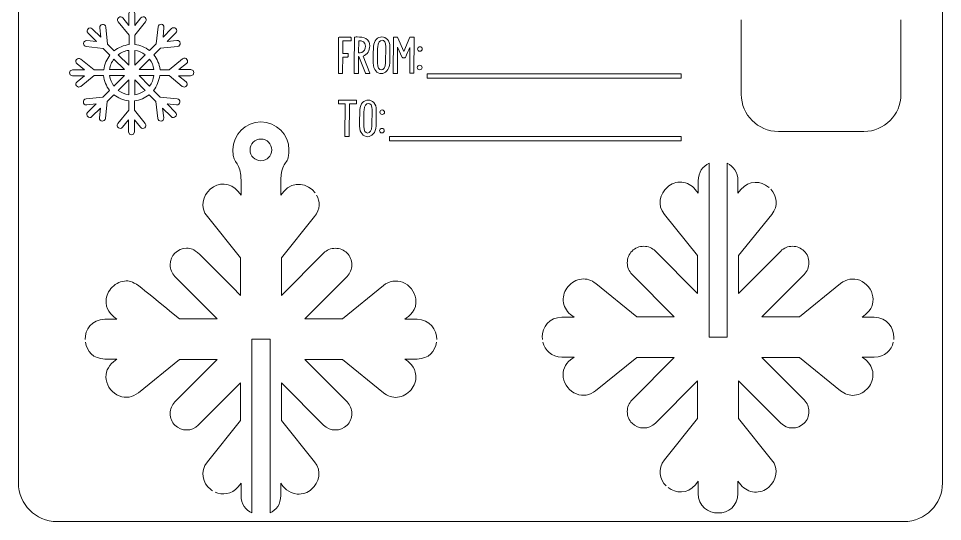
# Model space of a CAD drawing. Header units: inches. Extents: x -1113 to -961, y -121 to 82.
# Drawn here: x -1113.4 to -961, y -121.4 to -38.4 of the extents above; entities that cross this region are included whole.
import ezdxf

# ---------------------------------------------------------------- set-up
doc = ezdxf.new("R2010")
doc.units = ezdxf.units.IN
doc.header["$MEASUREMENT"] = 0
doc.layers.add('_U+0421_U+043B_U+043E_U+0439 1', color=7, linetype='Continuous')

# ---------------------------------------------------------------- blocks, each defined once
blk = doc.blocks.new('block 6')
at = {"layer": '_U+0421_U+043B_U+043E_U+0439 1', "color": 7, "lineweight": 5, "true_color": 0xffffff}
for points, knots in [([(-1056.04, -47.5), (-1056.04, -47.5), (-1055.48, -47.5), (-1055.48, -47.5), (-1055.41, -47.5), (-1055.38, -47.47), (-1055.4, -47.44), (-1055.4, -47.44), (-1056.53, -44.64), (-1056.53, -44.64), (-1055.82, -44.43), (-1055.43, -43.69), (-1055.43, -42.98), (-1055.43, -41.71), (-1056.42, -41.49), (-1057.52, -41.49), (-1057.61, -41.49), (-1057.74, -41.49), (-1057.86, -41.5), (-1057.91, -41.5), (-1057.94, -41.52), (-1057.94, -41.55), (-1057.97, -42.73), (-1057.98, -43.59), (-1057.98, -47.46), (-1057.98, -47.48), (-1057.95, -47.5), (-1057.9, -47.5), (-1057.9, -47.5), (-1057.38, -47.5), (-1057.38, -47.5), (-1057.32, -47.5), (-1057.29, -47.48), (-1057.29, -47.46), (-1057.29, -46.56), (-1057.28, -45.63), (-1057.28, -44.72), (-1057.28, -44.72), (-1057.24, -44.72), (-1057.24, -44.72), (-1057.24, -44.72), (-1056.12, -47.47), (-1056.12, -47.47), (-1056.11, -47.49), (-1056.06, -47.5), (-1056.04, -47.5)], [0, 0, 0, 0, 1, 1, 1, 2, 2, 2, 3, 3, 3, 4, 4, 4, 5, 5, 5, 6, 6, 6, 7, 7, 7, 8, 8, 8, 9, 9, 9, 10, 10, 10, 11, 11, 11, 12, 12, 12, 13, 13, 13, 14, 14, 14, 15, 15, 15, 15]), ([(-1057.3, -44.11), (-1057.3, -44.11), (-1057.26, -42.1), (-1057.26, -42.1), (-1056.69, -42.09), (-1056.13, -42.28), (-1056.13, -43), (-1056.13, -43.45), (-1056.42, -43.92), (-1056.76, -44.05), (-1056.94, -44.1), (-1057.12, -44.11), (-1057.3, -44.11)], [0, 0, 0, 0, 1, 1, 1, 2, 2, 2, 3, 3, 3, 4, 4, 4, 4])]:
    blk.add_open_spline(points, degree=3, knots=knots, dxfattribs=at)
blk = doc.blocks.new('block 7')
at = {"layer": '_U+0421_U+043B_U+043E_U+0439 1', "color": 7, "lineweight": 5, "true_color": 0xffffff}
for points, knots in [([(-1052.1, -43.13), (-1052.08, -42.04), (-1052.76, -41.49), (-1053.44, -41.49), (-1054.1, -41.49), (-1054.77, -42.01), (-1054.82, -43.06), (-1054.84, -43.63), (-1054.85, -44.33), (-1054.85, -44.99), (-1054.85, -44.99), (-1054.85, -45.77), (-1054.85, -45.77), (-1054.86, -46.91), (-1054.21, -47.52), (-1053.54, -47.52), (-1052.87, -47.52), (-1052.19, -46.93), (-1052.13, -45.75), (-1052.13, -45.75), (-1052.1, -43.13), (-1052.1, -43.13)], [0, 0, 0, 0, 1, 1, 1, 2, 2, 2, 3, 3, 3, 4, 4, 4, 5, 5, 5, 6, 6, 6, 7, 7, 7, 7]), ([(-1052.83, -45.75), (-1052.84, -46.51), (-1053.2, -46.93), (-1053.54, -46.93), (-1053.87, -46.93), (-1054.17, -46.56), (-1054.17, -45.77), (-1054.17, -45), (-1054.16, -43.89), (-1054.12, -43.1), (-1054.1, -42.42), (-1053.74, -42.03), (-1053.39, -42.03), (-1053.08, -42.03), (-1052.78, -42.37), (-1052.79, -43.1), (-1052.79, -43.1), (-1052.83, -45.75), (-1052.83, -45.75)], [0, 0, 0, 0, 1, 1, 1, 2, 2, 2, 3, 3, 3, 4, 4, 4, 5, 5, 5, 6, 6, 6, 6])]:
    blk.add_open_spline(points, degree=3, knots=knots, dxfattribs=at)
blk = doc.blocks.new('block 8')
at = {"layer": '_U+0421_U+043B_U+043E_U+0439 1', "color": 7, "lineweight": 5, "true_color": 0xffffff}
for points, knots in [([(-1055.69, -51.89), (-1056.34, -51.89), (-1057.01, -52.41), (-1057.07, -53.47), (-1057.09, -54.04), (-1057.1, -54.74), (-1057.1, -55.39), (-1057.1, -55.39), (-1057.1, -56.18), (-1057.1, -56.18), (-1057.11, -57.32), (-1056.46, -57.92), (-1055.79, -57.92), (-1055.12, -57.92), (-1054.44, -57.33), (-1054.38, -56.15), (-1054.38, -56.15), (-1054.35, -53.53), (-1054.35, -53.53), (-1054.33, -52.45), (-1055.01, -51.89), (-1055.69, -51.89)], [0, 0, 0, 0, 1, 1, 1, 2, 2, 2, 3, 3, 3, 4, 4, 4, 5, 5, 5, 6, 6, 6, 7, 7, 7, 7]), ([(-1055.07, -56.15), (-1055.09, -56.92), (-1055.44, -57.33), (-1055.79, -57.33), (-1056.12, -57.33), (-1056.42, -56.96), (-1056.42, -56.18), (-1056.42, -55.4), (-1056.41, -54.3), (-1056.37, -53.51), (-1056.34, -52.83), (-1055.99, -52.44), (-1055.64, -52.44), (-1055.33, -52.44), (-1055.03, -52.77), (-1055.04, -53.51), (-1055.04, -53.51), (-1055.07, -56.15), (-1055.07, -56.15)], [0, 0, 0, 0, 1, 1, 1, 2, 2, 2, 3, 3, 3, 4, 4, 4, 5, 5, 5, 6, 6, 6, 6])]:
    blk.add_open_spline(points, degree=3, knots=knots, dxfattribs=at)
blk = doc.blocks.new('block 9')
at = {"layer": '_U+0421_U+043B_U+043E_U+0439 1', "color": 7, "lineweight": 5, "true_color": 0xffffff}
for points, knots in [([(-1084.92, -46.86), (-1084.92, -46.86), (-1086.9, -46.86), (-1086.9, -46.86), (-1086.9, -46.86), (-1085.66, -45.87), (-1085.66, -45.87), (-1085.14, -45.46), (-1085.77, -44.69), (-1086.29, -45.1), (-1086.29, -45.1), (-1088.49, -46.89), (-1088.49, -46.89), (-1088.49, -46.89), (-1090.02, -46.89), (-1090.02, -46.89), (-1090.13, -45.95), (-1090.49, -45.13), (-1091.04, -44.44), (-1091.04, -44.44), (-1089.94, -43.35), (-1089.94, -43.35), (-1089.94, -43.35), (-1087.14, -43.05), (-1087.14, -43.05), (-1086.49, -42.96), (-1086.59, -41.98), (-1087.25, -42.06), (-1087.25, -42.06), (-1088.82, -42.22), (-1088.82, -42.22), (-1088.82, -42.22), (-1087.42, -40.82), (-1087.42, -40.82), (-1086.95, -40.36), (-1087.66, -39.64), (-1088.13, -40.11), (-1088.13, -40.11), (-1089.53, -41.51), (-1089.53, -41.51), (-1089.53, -41.51), (-1089.37, -39.94), (-1089.37, -39.94), (-1089.31, -39.29), (-1090.3, -39.18), (-1090.35, -39.84), (-1090.35, -39.84), (-1090.66, -42.63), (-1090.66, -42.63), (-1090.66, -42.63), (-1091.75, -43.73), (-1091.75, -43.73), (-1092.44, -43.18), (-1093.29, -42.83), (-1094.19, -42.72), (-1094.19, -42.72), (-1094.19, -41.18), (-1094.19, -41.18), (-1094.19, -41.18), (-1092.41, -38.98), (-1092.41, -38.98), (-1092, -38.46), (-1092.77, -37.83), (-1093.18, -38.35), (-1093.18, -38.35), (-1094.17, -39.59), (-1094.17, -39.59), (-1094.17, -39.59), (-1094.17, -37.61), (-1094.17, -37.61), (-1094.17, -36.95), (-1095.15, -36.95), (-1095.15, -37.61), (-1095.15, -37.61), (-1095.15, -39.59), (-1095.15, -39.59), (-1095.15, -39.59), (-1096.14, -38.35), (-1096.14, -38.35), (-1096.55, -37.83), (-1097.32, -38.46), (-1096.91, -38.98), (-1096.91, -38.98), (-1095.13, -41.18), (-1095.13, -41.18), (-1095.13, -41.18), (-1095.13, -42.74), (-1095.13, -42.74), (-1096.03, -42.85), (-1096.88, -43.21), (-1097.57, -43.76), (-1097.57, -43.76), (-1098.67, -42.66), (-1098.67, -42.66), (-1098.67, -42.66), (-1098.97, -39.86), (-1098.97, -39.86), (-1099.05, -39.2), (-1100.04, -39.31), (-1099.96, -39.97), (-1099.96, -39.97), (-1099.79, -41.54), (-1099.79, -41.54), (-1099.79, -41.54), (-1101.19, -40.14), (-1101.19, -40.14), (-1101.66, -39.67), (-1102.37, -40.38), (-1101.9, -40.85), (-1101.9, -40.85), (-1100.5, -42.25), (-1100.5, -42.25), (-1100.5, -42.25), (-1102.07, -42.08), (-1102.07, -42.08), (-1102.73, -42.03), (-1102.84, -43.02), (-1102.18, -43.07), (-1102.18, -43.07), (-1099.38, -43.37), (-1099.38, -43.37), (-1099.38, -43.37), (-1098.28, -44.47), (-1098.28, -44.47), (-1098.83, -45.16), (-1099.19, -45.98), (-1099.3, -46.91), (-1099.3, -46.91), (-1100.89, -46.91), (-1100.89, -46.91), (-1100.89, -46.91), (-1103.08, -45.13), (-1103.08, -45.13), (-1103.6, -44.72), (-1104.24, -45.49), (-1103.71, -45.9), (-1103.71, -45.9), (-1102.48, -46.89), (-1102.48, -46.89), (-1102.48, -46.89), (-1104.46, -46.89), (-1104.46, -46.89), (-1105.11, -46.89), (-1105.11, -47.87), (-1104.46, -47.87), (-1104.46, -47.87), (-1102.48, -47.87), (-1102.48, -47.87), (-1102.48, -47.87), (-1103.71, -48.86), (-1103.71, -48.86), (-1104.24, -49.27), (-1103.6, -50.04), (-1103.08, -49.63), (-1103.08, -49.63), (-1100.89, -47.85), (-1100.89, -47.85), (-1100.89, -47.85), (-1099.35, -47.85), (-1099.35, -47.85), (-1099.24, -48.75), (-1098.89, -49.6), (-1098.34, -50.29), (-1098.34, -50.29), (-1099.43, -51.39), (-1099.43, -51.39), (-1099.43, -51.39), (-1102.23, -51.69), (-1102.23, -51.69), (-1102.89, -51.77), (-1102.78, -52.76), (-1102.12, -52.68), (-1102.12, -52.68), (-1100.56, -52.51), (-1100.56, -52.51), (-1100.56, -52.51), (-1101.96, -53.91), (-1101.96, -53.91), (-1102.43, -54.38), (-1101.71, -55.09), (-1101.25, -54.62), (-1101.25, -54.62), (-1099.85, -53.22), (-1099.85, -53.22), (-1099.85, -53.22), (-1100.01, -54.79), (-1100.01, -54.79), (-1100.07, -55.45), (-1099.08, -55.56), (-1099.02, -54.9), (-1099.02, -54.9), (-1098.72, -52.1), (-1098.72, -52.1), (-1098.72, -52.1), (-1097.62, -51), (-1097.62, -51), (-1096.94, -51.55), (-1096.09, -51.91), (-1095.18, -52.02), (-1095.18, -52.02), (-1095.18, -53.55), (-1095.18, -53.55), (-1095.18, -53.55), (-1096.97, -55.75), (-1096.97, -55.75), (-1097.38, -56.27), (-1096.61, -56.9), (-1096.2, -56.38), (-1096.2, -56.38), (-1095.21, -55.14), (-1095.21, -55.14), (-1095.21, -55.14), (-1095.21, -57.12), (-1095.21, -57.12), (-1095.21, -57.78), (-1094.22, -57.78), (-1094.22, -57.12), (-1094.22, -57.12), (-1094.22, -55.14), (-1094.22, -55.14), (-1094.22, -55.14), (-1093.23, -56.38), (-1093.23, -56.38), (-1092.82, -56.9), (-1092.05, -56.27), (-1092.47, -55.75), (-1092.47, -55.75), (-1094.25, -53.55), (-1094.25, -53.55), (-1094.25, -53.55), (-1094.25, -52.02), (-1094.25, -52.02), (-1093.32, -51.91), (-1092.49, -51.55), (-1091.81, -51), (-1091.81, -51), (-1090.71, -52.1), (-1090.71, -52.1), (-1090.71, -52.1), (-1090.41, -54.9), (-1090.41, -54.9), (-1090.33, -55.56), (-1089.34, -55.45), (-1089.42, -54.79), (-1089.42, -54.79), (-1089.59, -53.22), (-1089.59, -53.22), (-1089.59, -53.22), (-1088.19, -54.62), (-1088.19, -54.62), (-1087.72, -55.09), (-1087.01, -54.38), (-1087.47, -53.91), (-1087.47, -53.91), (-1088.87, -52.51), (-1088.87, -52.51), (-1088.87, -52.51), (-1087.31, -52.68), (-1087.31, -52.68), (-1086.65, -52.73), (-1086.54, -51.74), (-1087.2, -51.69), (-1087.2, -51.69), (-1090, -51.39), (-1090, -51.39), (-1090, -51.39), (-1091.09, -50.29), (-1091.09, -50.29), (-1090.55, -49.6), (-1090.19, -48.75), (-1090.08, -47.85), (-1090.08, -47.85), (-1088.54, -47.85), (-1088.54, -47.85), (-1088.54, -47.85), (-1086.35, -49.63), (-1086.35, -49.63), (-1085.83, -50.04), (-1085.2, -49.27), (-1085.72, -48.86), (-1085.72, -48.86), (-1086.95, -47.87), (-1086.95, -47.87), (-1086.95, -47.87), (-1084.98, -47.87), (-1084.98, -47.87), (-1084.26, -47.85), (-1084.26, -46.86), (-1084.92, -46.86)], [0, 0, 0, 0, 1, 1, 1, 2, 2, 2, 3, 3, 3, 4, 4, 4, 5, 5, 5, 6, 6, 6, 7, 7, 7, 8, 8, 8, 9, 9, 9, 10, 10, 10, 11, 11, 11, 12, 12, 12, 13, 13, 13, 14, 14, 14, 15, 15, 15, 16, 16, 16, 17, 17, 17, 18, 18, 18, 19, 19, 19, 20, 20, 20, 21, 21, 21, 22, 22, 22, 23, 23, 23, 24, 24, 24, 25, 25, 25, 26, 26, 26, 27, 27, 27, 28, 28, 28, 29, 29, 29, 30, 30, 30, 31, 31, 31, 32, 32, 32, 33, 33, 33, 34, 34, 34, 35, 35, 35, 36, 36, 36, 37, 37, 37, 38, 38, 38, 39, 39, 39, 40, 40, 40, 41, 41, 41, 42, 42, 42, 43, 43, 43, 44, 44, 44, 45, 45, 45, 46, 46, 46, 47, 47, 47, 48, 48, 48, 49, 49, 49, 50, 50, 50, 51, 51, 51, 52, 52, 52, 53, 53, 53, 54, 54, 54, 55, 55, 55, 56, 56, 56, 57, 57, 57, 58, 58, 58, 59, 59, 59, 60, 60, 60, 61, 61, 61, 62, 62, 62, 63, 63, 63, 64, 64, 64, 65, 65, 65, 66, 66, 66, 67, 67, 67, 68, 68, 68, 69, 69, 69, 70, 70, 70, 71, 71, 71, 72, 72, 72, 73, 73, 73, 74, 74, 74, 75, 75, 75, 76, 76, 76, 77, 77, 77, 78, 78, 78, 79, 79, 79, 80, 80, 80, 81, 81, 81, 82, 82, 82, 83, 83, 83, 84, 84, 84, 85, 85, 85, 86, 86, 86, 87, 87, 87, 88, 88, 88, 89, 89, 89, 90, 90, 90, 91, 91, 91, 92, 92, 92, 93, 93, 93, 94, 94, 94, 95, 95, 95, 96, 96, 96, 96]), ([(-1095.18, -46.15), (-1095.18, -46.15), (-1096.91, -44.42), (-1096.91, -44.42), (-1096.42, -44.03), (-1095.84, -43.79), (-1095.18, -43.7), (-1095.18, -43.7), (-1095.18, -46.15), (-1095.18, -46.15)], [0, 0, 0, 0, 1, 1, 1, 2, 2, 2, 3, 3, 3, 3]), ([(-1094.19, -43.7), (-1093.54, -43.79), (-1092.96, -44.03), (-1092.47, -44.42), (-1092.47, -44.42), (-1094.19, -46.15), (-1094.19, -46.15), (-1094.19, -46.15), (-1094.19, -43.7), (-1094.19, -43.7)], [0, 0, 0, 0, 1, 1, 1, 2, 2, 2, 3, 3, 3, 3]), ([(-1097.62, -45.13), (-1097.62, -45.13), (-1095.9, -46.86), (-1095.9, -46.86), (-1095.9, -46.86), (-1098.34, -46.86), (-1098.34, -46.86), (-1098.26, -46.2), (-1098.01, -45.62), (-1097.62, -45.13)], [0, 0, 0, 0, 1, 1, 1, 2, 2, 2, 3, 3, 3, 3]), ([(-1093.48, -46.86), (-1093.48, -46.86), (-1091.75, -45.13), (-1091.75, -45.13), (-1091.37, -45.62), (-1091.12, -46.2), (-1091.04, -46.86), (-1091.04, -46.86), (-1093.48, -46.86), (-1093.48, -46.86)], [0, 0, 0, 0, 1, 1, 1, 2, 2, 2, 3, 3, 3, 3]), ([(-1098.34, -47.85), (-1098.34, -47.85), (-1095.9, -47.85), (-1095.9, -47.85), (-1095.9, -47.85), (-1097.62, -49.57), (-1097.62, -49.57), (-1098.01, -49.08), (-1098.26, -48.5), (-1098.34, -47.85)], [0, 0, 0, 0, 1, 1, 1, 2, 2, 2, 3, 3, 3, 3]), ([(-1095.18, -51), (-1095.84, -50.92), (-1096.42, -50.67), (-1096.91, -50.29), (-1096.91, -50.29), (-1095.18, -48.56), (-1095.18, -48.56), (-1095.18, -48.56), (-1095.18, -51), (-1095.18, -51)], [0, 0, 0, 0, 1, 1, 1, 2, 2, 2, 3, 3, 3, 3]), ([(-1094.19, -51), (-1094.19, -51), (-1094.19, -48.56), (-1094.19, -48.56), (-1094.19, -48.56), (-1092.47, -50.29), (-1092.47, -50.29), (-1092.96, -50.67), (-1093.54, -50.92), (-1094.19, -51)], [0, 0, 0, 0, 1, 1, 1, 2, 2, 2, 3, 3, 3, 3]), ([(-1091.75, -49.57), (-1091.75, -49.57), (-1093.48, -47.85), (-1093.48, -47.85), (-1093.48, -47.85), (-1091.04, -47.85), (-1091.04, -47.85), (-1091.12, -48.5), (-1091.37, -49.08), (-1091.75, -49.57)], [0, 0, 0, 0, 1, 1, 1, 2, 2, 2, 3, 3, 3, 3])]:
    blk.add_open_spline(points, degree=3, knots=knots, dxfattribs=at)

msp = doc.modelspace()

# ---------------------------------------------------------------- linework, layer by layer
at = {"layer": '_U+0421_U+043B_U+043E_U+0439 1', "color": 7, "lineweight": 5, "true_color": 0xffffff}
for points in [[(-1045.99, -47.56), (-1004.07, -47.56), (-1004.07, -48.26), (-1045.99, -48.26), (-1045.99, -47.56)], [(-1052.2, -57.88), (-1004.07, -57.88), (-1004.07, -58.58), (-1052.2, -58.58), (-1052.2, -57.88)]]:
    msp.add_lwpolyline(points, dxfattribs=at)
at = {"layer": '_U+0421_U+043B_U+043E_U+0439 1', "color": 1, "lineweight": 5, "true_color": 0xff0000}
for points, knots in [([(-960.97, 75.49), (-960.97, 75.49), (-960.97, -115.01), (-960.97, -115.01), (-960.97, -118.51), (-963.81, -121.36), (-967.32, -121.36), (-967.32, -121.36), (-1107.02, -121.36), (-1107.02, -121.36), (-1110.52, -121.36), (-1113.37, -118.51), (-1113.37, -115.01), (-1113.37, -115.01), (-1113.37, 75.49), (-1113.37, 75.49), (-1113.37, 79), (-1110.52, 81.84), (-1107.02, 81.84), (-1107.02, 81.84), (-967.32, 81.84), (-967.32, 81.84), (-963.81, 81.84), (-960.97, 79), (-960.97, 75.49)], [0, 0, 0, 0, 1, 1, 1, 2, 2, 2, 3, 3, 3, 4, 4, 4, 5, 5, 5, 6, 6, 6, 7, 7, 7, 8, 8, 8, 8]), ([(-967.82, -38.66), (-967.82, -38.66), (-967.82, -50.94), (-967.82, -50.94), (-967.82, -54.32), (-970.56, -57.06), (-973.93, -57.06), (-973.93, -57.06), (-988.04, -57.06), (-988.04, -57.06), (-991.42, -57.06), (-994.16, -54.32), (-994.16, -50.94), (-994.16, -50.94), (-994.16, -38.66), (-994.16, -38.66)], [0, 0, 0, 0, 1, 1, 1, 2, 2, 2, 3, 3, 3, 4, 4, 4, 5, 5, 5, 5]), ([(-1102.35, -91.38), (-1102.4, -89.72), (-1101.32, -88.02), (-1099.13, -88.02), (-1099.13, -88.02), (-1097.14, -88.02), (-1097.14, -88.02), (-1097.73, -87.53), (-1098.8, -86.82), (-1098.92, -85.3), (-1098.98, -84.46), (-1098.69, -83.61), (-1098.13, -82.97), (-1097.56, -82.26), (-1096.74, -81.8), (-1095.9, -81.72), (-1094.29, -81.56), (-1094.18, -81.98), (-1086.81, -87.93), (-1086.81, -87.93), (-1080.59, -87.93), (-1080.59, -87.93), (-1080.59, -87.93), (-1087.57, -80.96), (-1087.57, -80.96), (-1088.08, -80.45), (-1088.35, -79.77), (-1088.35, -79.03), (-1088.35, -77.51), (-1087.16, -76.32), (-1085.64, -76.32), (-1084.14, -76.32), (-1084.34, -76.48), (-1076.74, -84.08), (-1076.74, -84.08), (-1076.74, -77.87), (-1076.74, -77.87), (-1076.74, -77.87), (-1082.21, -71.1), (-1082.21, -71.1), (-1083.5, -69.55), (-1082.95, -67.64), (-1081.73, -66.56), (-1080.43, -65.4), (-1078.39, -65.44), (-1077.14, -66.95), (-1077.14, -66.95), (-1076.65, -67.54), (-1076.65, -67.54), (-1076.65, -67.54), (-1076.65, -65.54), (-1076.65, -65.54), (-1076.65, -61.53), (-1077.99, -62.96), (-1077.99, -60.11), (-1077.99, -57.56), (-1075.92, -55.49), (-1073.38, -55.49), (-1070.83, -55.49), (-1068.76, -57.56), (-1068.76, -60.11), (-1068.76, -63), (-1070.1, -61.5), (-1070.1, -65.54), (-1070.1, -65.54), (-1070.1, -67.54), (-1070.1, -67.54), (-1070.1, -67.54), (-1069.63, -66.96), (-1069.63, -66.96), (-1068.03, -65.04), (-1065.61, -65.66), (-1064.45, -67.18)], [0, 0, 0, 0, 1, 1, 1, 2, 2, 2, 3, 3, 3, 4, 4, 4, 5, 5, 5, 6, 6, 6, 7, 7, 7, 8, 8, 8, 9, 9, 9, 10, 10, 10, 11, 11, 11, 12, 12, 12, 13, 13, 13, 14, 14, 14, 15, 15, 15, 16, 16, 16, 17, 17, 17, 18, 18, 18, 19, 19, 19, 20, 20, 20, 21, 21, 21, 22, 22, 22, 23, 23, 23, 24, 24, 24, 24]), ([(-1073.38, -58.31), (-1074.36, -58.31), (-1075.17, -59.11), (-1075.17, -60.11), (-1075.17, -61.09), (-1074.36, -61.9), (-1073.38, -61.9), (-1072.39, -61.9), (-1071.58, -61.09), (-1071.58, -60.11), (-1071.58, -59.11), (-1072.39, -58.31), (-1073.38, -58.31)], [0, 0, 0, 0, 1, 1, 1, 2, 2, 2, 3, 3, 3, 4, 4, 4, 4]), ([(-1026.94, -91.38), (-1026.96, -91.25), (-1026.97, -91.1), (-1026.97, -90.97), (-1026.97, -89.34), (-1025.86, -87.69), (-1023.74, -87.69), (-1023.74, -87.69), (-1021.74, -87.69), (-1021.74, -87.69), (-1021.74, -87.69), (-1022.32, -87.22), (-1022.32, -87.22), (-1023.03, -86.62), (-1023.45, -85.83), (-1023.52, -84.97), (-1023.58, -84.13), (-1023.3, -83.28), (-1022.73, -82.63), (-1022.16, -81.93), (-1021.35, -81.47), (-1020.5, -81.39), (-1019.67, -81.3), (-1018.86, -81.56), (-1018.17, -82.14), (-1018.17, -82.14), (-1011.41, -87.6), (-1011.41, -87.6), (-1011.41, -87.6), (-1005.2, -87.6), (-1005.2, -87.6), (-1005.2, -87.6), (-1012.17, -80.62), (-1012.17, -80.62), (-1012.68, -80.12), (-1012.96, -79.43), (-1012.96, -78.7), (-1012.96, -77.96), (-1012.68, -77.28), (-1012.17, -76.78), (-1011.66, -76.27), (-1010.98, -75.99), (-1010.25, -75.99), (-1009.51, -75.99), (-1008.83, -76.27), (-1008.32, -76.78), (-1008.32, -76.78), (-1001.35, -83.75), (-1001.35, -83.75), (-1001.35, -83.75), (-1001.35, -77.53), (-1001.35, -77.53), (-1001.35, -77.53), (-1006.82, -70.76), (-1006.82, -70.76), (-1008.1, -69.22), (-1007.55, -67.31), (-1006.33, -66.23), (-1005.69, -65.66), (-1004.83, -65.36), (-1003.98, -65.43), (-1003.12, -65.49), (-1002.32, -65.91), (-1001.74, -66.62), (-1001.74, -66.62), (-1001.26, -67.21), (-1001.26, -67.21), (-1001.26, -67.21), (-1001.26, -65.21), (-1001.26, -65.21), (-1001.26, -63.76), (-1000.49, -62.78), (-999.48, -62.31), (-999.48, -62.31), (-999.48, -90.97), (-999.48, -90.97), (-999.48, -90.97), (-996.48, -90.97), (-996.48, -90.97), (-996.48, -90.97), (-996.48, -62.31), (-996.48, -62.31), (-995.48, -62.78), (-994.7, -63.76), (-994.7, -65.21), (-994.7, -65.21), (-994.7, -67.21), (-994.7, -67.21), (-994.7, -67.21), (-994.23, -66.63), (-994.23, -66.63), (-992.89, -65.02), (-990.87, -65.23), (-989.64, -66.23), (-989.62, -66.24), (-989.6, -66.27), (-989.58, -66.28)], [0, 0, 0, 0, 1, 1, 1, 2, 2, 2, 3, 3, 3, 4, 4, 4, 5, 5, 5, 6, 6, 6, 7, 7, 7, 8, 8, 8, 9, 9, 9, 10, 10, 10, 11, 11, 11, 12, 12, 12, 13, 13, 13, 14, 14, 14, 15, 15, 15, 16, 16, 16, 17, 17, 17, 18, 18, 18, 19, 19, 19, 20, 20, 20, 21, 21, 21, 22, 22, 22, 23, 23, 23, 24, 24, 24, 25, 25, 25, 26, 26, 26, 27, 27, 27, 28, 28, 28, 29, 29, 29, 30, 30, 30, 31, 31, 31, 32, 32, 32, 32]), ([(-989.26, -66.59), (-988.3, -67.65), (-987.98, -69.3), (-989.14, -70.76), (-989.14, -70.76), (-994.61, -77.53), (-994.61, -77.53), (-994.61, -77.53), (-994.61, -83.75), (-994.61, -83.75), (-994.61, -83.75), (-987.64, -76.78), (-987.64, -76.78), (-987.13, -76.27), (-986.45, -75.99), (-985.71, -75.99), (-984.98, -75.99), (-984.3, -76.27), (-983.79, -76.78), (-983.28, -77.28), (-983, -77.96), (-983, -78.7), (-983, -79.43), (-983.28, -80.12), (-983.79, -80.62), (-983.79, -80.62), (-990.76, -87.6), (-990.76, -87.6), (-990.76, -87.6), (-984.55, -87.6), (-984.55, -87.6), (-984.55, -87.6), (-977.78, -82.13), (-977.78, -82.13), (-976.83, -81.38), (-975.68, -81.18), (-974.62, -81.6), (-973.48, -82.05), (-972.63, -83.1), (-972.45, -84.3), (-972.28, -85.41), (-972.71, -86.48), (-973.65, -87.22), (-973.65, -87.22), (-974.22, -87.69), (-974.22, -87.69), (-974.22, -87.69), (-972.22, -87.69), (-972.22, -87.69), (-970.12, -87.69), (-968.99, -89.4), (-968.99, -91.01), (-968.99, -91.14), (-969, -91.26), (-969.02, -91.38)], [0, 0, 0, 0, 1, 1, 1, 2, 2, 2, 3, 3, 3, 4, 4, 4, 5, 5, 5, 6, 6, 6, 7, 7, 7, 8, 8, 8, 9, 9, 9, 10, 10, 10, 11, 11, 11, 12, 12, 12, 13, 13, 13, 14, 14, 14, 15, 15, 15, 16, 16, 16, 17, 17, 17, 18, 18, 18, 18]), ([(-1064.2, -67.55), (-1063.62, -68.57), (-1063.57, -69.87), (-1064.54, -71.09), (-1064.54, -71.09), (-1070.01, -77.87), (-1070.01, -77.87), (-1070.01, -77.87), (-1070.01, -84.08), (-1070.01, -84.08), (-1070.01, -84.08), (-1063.04, -77.1), (-1063.04, -77.1), (-1062.53, -76.6), (-1061.84, -76.32), (-1061.11, -76.32), (-1060.38, -76.32), (-1059.69, -76.6), (-1059.18, -77.1), (-1058.68, -77.61), (-1058.4, -78.3), (-1058.4, -79.03), (-1058.4, -79.77), (-1058.68, -80.45), (-1059.18, -80.96), (-1059.18, -80.96), (-1066.16, -87.93), (-1066.16, -87.93), (-1066.16, -87.93), (-1059.95, -87.93), (-1059.95, -87.93), (-1059.95, -87.93), (-1053.18, -82.46), (-1053.18, -82.46), (-1052.23, -81.71), (-1051.08, -81.52), (-1050.01, -81.93), (-1048.88, -82.37), (-1048.03, -83.43), (-1047.85, -84.63), (-1047.55, -86.55), (-1048.99, -87.51), (-1049.62, -88.02), (-1049.62, -88.02), (-1047.62, -88.02), (-1047.62, -88.02), (-1045.52, -88.02), (-1044.39, -89.73), (-1044.39, -91.34), (-1044.39, -91.36), (-1044.39, -91.37), (-1044.39, -91.38)], [0, 0, 0, 0, 1, 1, 1, 2, 2, 2, 3, 3, 3, 4, 4, 4, 5, 5, 5, 6, 6, 6, 7, 7, 7, 8, 8, 8, 9, 9, 9, 10, 10, 10, 11, 11, 11, 12, 12, 12, 13, 13, 13, 14, 14, 14, 15, 15, 15, 16, 16, 16, 17, 17, 17, 17]), ([(-1080.94, -116.51), (-1079.74, -117.05), (-1078.21, -116.94), (-1077.13, -115.64), (-1077.13, -115.64), (-1076.65, -115.05), (-1076.65, -115.05), (-1076.65, -115.05), (-1076.65, -117.05), (-1076.65, -117.05), (-1076.65, -118.5), (-1075.88, -119.48), (-1074.87, -119.95), (-1074.87, -119.95), (-1074.87, -91.3), (-1074.87, -91.3), (-1074.87, -91.3), (-1071.87, -91.3), (-1071.87, -91.3), (-1071.87, -91.3), (-1071.87, -119.95), (-1071.87, -119.95), (-1070.87, -119.48), (-1070.1, -118.5), (-1070.1, -117.05), (-1070.1, -117.05), (-1070.1, -115.05), (-1070.1, -115.05), (-1069.63, -115.64), (-1068.91, -116.72), (-1067.38, -116.84), (-1066.53, -116.9), (-1065.67, -116.61), (-1065.02, -116.03), (-1063.81, -114.95), (-1063.25, -113.04), (-1064.54, -111.5), (-1064.54, -111.5), (-1070.01, -104.73), (-1070.01, -104.73), (-1070.01, -104.73), (-1070.01, -98.51), (-1070.01, -98.51), (-1070.01, -98.51), (-1063.04, -105.49), (-1063.04, -105.49), (-1061.99, -106.53), (-1060.23, -106.53), (-1059.18, -105.49), (-1058.68, -104.98), (-1058.4, -104.3), (-1058.4, -103.56), (-1058.4, -102.83), (-1058.68, -102.14), (-1059.18, -101.64), (-1059.18, -101.64), (-1066.16, -94.66), (-1066.16, -94.66), (-1066.16, -94.66), (-1059.95, -94.66), (-1059.95, -94.66), (-1059.95, -94.66), (-1053.19, -100.12), (-1053.19, -100.12), (-1052.49, -100.7), (-1051.68, -100.96), (-1050.85, -100.88), (-1050.01, -100.79), (-1049.2, -100.34), (-1048.62, -99.63), (-1048.06, -98.99), (-1047.77, -98.14), (-1047.84, -97.29), (-1047.95, -95.79), (-1049, -95.07), (-1049.62, -94.57), (-1049.62, -94.57), (-1047.62, -94.57), (-1047.62, -94.57), (-1045.71, -94.57), (-1044.62, -93.26), (-1044.43, -91.82)], [0, 0, 0, 0, 1, 1, 1, 2, 2, 2, 3, 3, 3, 4, 4, 4, 5, 5, 5, 6, 6, 6, 7, 7, 7, 8, 8, 8, 9, 9, 9, 10, 10, 10, 11, 11, 11, 12, 12, 12, 13, 13, 13, 14, 14, 14, 15, 15, 15, 16, 16, 16, 17, 17, 17, 18, 18, 18, 19, 19, 19, 20, 20, 20, 21, 21, 21, 22, 22, 22, 23, 23, 23, 24, 24, 24, 25, 25, 25, 26, 26, 26, 27, 27, 27, 27]), ([(-1102.32, -91.82), (-1102.11, -93.27), (-1101.05, -94.57), (-1099.13, -94.57), (-1099.13, -94.57), (-1097.13, -94.57), (-1097.13, -94.57), (-1097.13, -94.57), (-1097.71, -95.04), (-1097.71, -95.04), (-1098.64, -95.79), (-1099.08, -96.85), (-1098.91, -97.97), (-1098.73, -99.16), (-1097.88, -100.22), (-1096.74, -100.66), (-1095.67, -101.08), (-1094.52, -100.89), (-1093.58, -100.13), (-1093.58, -100.13), (-1086.81, -94.66), (-1086.81, -94.66), (-1086.81, -94.66), (-1080.59, -94.66), (-1080.59, -94.66), (-1080.59, -94.66), (-1087.57, -101.64), (-1087.57, -101.64), (-1088.08, -102.14), (-1088.35, -102.83), (-1088.35, -103.56), (-1088.35, -104.3), (-1088.08, -104.98), (-1087.57, -105.49), (-1086.52, -106.53), (-1084.76, -106.53), (-1083.72, -105.49), (-1083.72, -105.49), (-1076.74, -98.51), (-1076.74, -98.51), (-1076.74, -98.51), (-1076.74, -104.73), (-1076.74, -104.73), (-1076.74, -104.73), (-1082.21, -111.5), (-1082.21, -111.5), (-1083.53, -113.14), (-1082.95, -115.02), (-1081.71, -116.04), (-1081.6, -116.13), (-1081.48, -116.22), (-1081.35, -116.29)], [0, 0, 0, 0, 1, 1, 1, 2, 2, 2, 3, 3, 3, 4, 4, 4, 5, 5, 5, 6, 6, 6, 7, 7, 7, 8, 8, 8, 9, 9, 9, 10, 10, 10, 11, 11, 11, 12, 12, 12, 13, 13, 13, 14, 14, 14, 15, 15, 15, 16, 16, 16, 17, 17, 17, 17]), ([(-1026.86, -91.82), (-1026.54, -93.13), (-1025.48, -94.24), (-1023.74, -94.24), (-1023.74, -94.24), (-1021.74, -94.24), (-1021.74, -94.24), (-1021.74, -94.24), (-1022.31, -94.71), (-1022.31, -94.71), (-1023.25, -95.45), (-1023.68, -96.52), (-1023.51, -97.63), (-1023.33, -98.83), (-1022.48, -99.89), (-1021.34, -100.33), (-1020.28, -100.75), (-1019.13, -100.56), (-1018.18, -99.8), (-1018.18, -99.8), (-1011.41, -94.33), (-1011.41, -94.33), (-1011.41, -94.33), (-1005.2, -94.33), (-1005.2, -94.33), (-1005.2, -94.33), (-1012.17, -101.31), (-1012.17, -101.31), (-1012.68, -101.82), (-1012.96, -102.5), (-1012.96, -103.23), (-1012.96, -103.97), (-1012.68, -104.65), (-1012.17, -105.16), (-1011.13, -106.2), (-1009.37, -106.2), (-1008.32, -105.16), (-1008.32, -105.16), (-1001.35, -98.19), (-1001.35, -98.19), (-1001.35, -98.19), (-1001.35, -104.4), (-1001.35, -104.4), (-1001.35, -104.4), (-1006.82, -111.17), (-1006.82, -111.17), (-1008.04, -112.7), (-1007.63, -114.44), (-1006.56, -115.49)], [0, 0, 0, 0, 1, 1, 1, 2, 2, 2, 3, 3, 3, 4, 4, 4, 5, 5, 5, 6, 6, 6, 7, 7, 7, 8, 8, 8, 9, 9, 9, 10, 10, 10, 11, 11, 11, 12, 12, 12, 13, 13, 13, 14, 14, 14, 15, 15, 15, 16, 16, 16, 16]), ([(-1006.22, -115.77), (-1004.99, -116.72), (-1003.04, -116.87), (-1001.73, -115.31), (-1001.73, -115.31), (-1001.26, -114.72), (-1001.26, -114.72), (-1001.26, -114.72), (-1001.26, -116.72), (-1001.26, -116.72), (-1001.26, -118.84), (-999.61, -119.95), (-997.98, -119.95), (-996.35, -119.95), (-994.7, -118.84), (-994.7, -116.72), (-994.7, -116.72), (-994.7, -114.72), (-994.7, -114.72), (-994.7, -114.72), (-994.22, -115.32), (-994.22, -115.32), (-993.64, -116.02), (-992.84, -116.44), (-991.98, -116.5), (-991.13, -116.57), (-990.28, -116.28), (-989.63, -115.7), (-988.41, -114.62), (-987.86, -112.71), (-989.15, -111.17), (-989.15, -111.17), (-994.61, -104.4), (-994.61, -104.4), (-994.61, -104.4), (-994.61, -98.19), (-994.61, -98.19), (-994.61, -98.19), (-987.64, -105.16), (-987.64, -105.16), (-986.6, -106.2), (-984.83, -106.2), (-983.79, -105.16), (-983.28, -104.65), (-983, -103.97), (-983, -103.23), (-983, -102.5), (-983.28, -101.82), (-983.79, -101.31), (-983.79, -101.31), (-990.76, -94.33), (-990.76, -94.33), (-990.76, -94.33), (-984.55, -94.33), (-984.55, -94.33), (-984.55, -94.33), (-977.79, -99.79), (-977.79, -99.79), (-977.1, -100.37), (-976.29, -100.63), (-975.46, -100.55), (-974.61, -100.46), (-973.8, -100.01), (-973.23, -99.3), (-972.66, -98.65), (-972.38, -97.8), (-972.44, -96.96), (-972.51, -96.1), (-972.93, -95.31), (-973.64, -94.72), (-973.64, -94.72), (-974.22, -94.24), (-974.22, -94.24), (-974.22, -94.24), (-972.22, -94.24), (-972.22, -94.24), (-970.46, -94.24), (-969.4, -93.12), (-969.09, -91.82)], [0, 0, 0, 0, 1, 1, 1, 2, 2, 2, 3, 3, 3, 4, 4, 4, 5, 5, 5, 6, 6, 6, 7, 7, 7, 8, 8, 8, 9, 9, 9, 10, 10, 10, 11, 11, 11, 12, 12, 12, 13, 13, 13, 14, 14, 14, 15, 15, 15, 16, 16, 16, 17, 17, 17, 18, 18, 18, 19, 19, 19, 20, 20, 20, 21, 21, 21, 22, 22, 22, 23, 23, 23, 24, 24, 24, 25, 25, 25, 26, 26, 26, 26])]:
    msp.add_open_spline(points, degree=3, knots=knots, dxfattribs=at)
at = {"layer": '_U+0421_U+043B_U+043E_U+0439 1', "color": 7, "lineweight": 5, "true_color": 0xffffff}
for points, knots in [([(-1060.6, -47.46), (-1060.6, -47.46), (-1060.59, -41.87), (-1060.59, -41.87), (-1060.59, -41.87), (-1060.59, -41.57), (-1060.59, -41.57), (-1060.59, -41.55), (-1060.55, -41.54), (-1060.5, -41.54), (-1060.5, -41.54), (-1058.59, -41.54), (-1058.59, -41.54), (-1058.55, -41.54), (-1058.51, -41.55), (-1058.51, -41.57), (-1058.51, -41.57), (-1058.51, -42.1), (-1058.51, -42.1), (-1058.51, -42.13), (-1058.55, -42.15), (-1058.59, -42.15), (-1058.59, -42.15), (-1059.89, -42.15), (-1059.89, -42.15), (-1059.89, -42.15), (-1059.89, -44.19), (-1059.89, -44.19), (-1059.89, -44.19), (-1059.08, -44.19), (-1059.08, -44.19), (-1059.03, -44.19), (-1059, -44.21), (-1059, -44.24), (-1059, -44.24), (-1059, -44.76), (-1059, -44.76), (-1059, -44.78), (-1059.03, -44.8), (-1059.08, -44.8), (-1059.08, -44.8), (-1059.89, -44.8), (-1059.89, -44.8), (-1059.89, -45.69), (-1059.91, -46.56), (-1059.91, -47.46), (-1059.91, -47.48), (-1059.94, -47.5), (-1060, -47.5), (-1060, -47.5), (-1060.52, -47.5), (-1060.52, -47.5), (-1060.57, -47.5), (-1060.6, -47.48), (-1060.6, -47.46)], [0, 0, 0, 0, 1, 1, 1, 2, 2, 2, 3, 3, 3, 4, 4, 4, 5, 5, 5, 6, 6, 6, 7, 7, 7, 8, 8, 8, 9, 9, 9, 10, 10, 10, 11, 11, 11, 12, 12, 12, 13, 13, 13, 14, 14, 14, 15, 15, 15, 16, 16, 16, 17, 17, 17, 18, 18, 18, 18]), ([(-1051.56, -47.46), (-1051.56, -47.46), (-1051.52, -41.55), (-1051.52, -41.55), (-1051.52, -41.52), (-1051.48, -41.5), (-1051.43, -41.5), (-1051.43, -41.5), (-1050.94, -41.5), (-1050.94, -41.5), (-1050.91, -41.5), (-1050.87, -41.51), (-1050.86, -41.53), (-1050.86, -41.53), (-1049.8, -43.88), (-1049.8, -43.88), (-1049.8, -43.88), (-1048.8, -41.53), (-1048.8, -41.53), (-1048.8, -41.51), (-1048.75, -41.5), (-1048.73, -41.5), (-1048.73, -41.5), (-1048.2, -41.5), (-1048.2, -41.5), (-1048.15, -41.5), (-1048.12, -41.52), (-1048.12, -41.55), (-1048.12, -41.55), (-1048.14, -47.43), (-1048.14, -47.43), (-1048.14, -47.46), (-1048.19, -47.47), (-1048.23, -47.47), (-1048.23, -47.47), (-1048.75, -47.47), (-1048.75, -47.47), (-1048.8, -47.47), (-1048.83, -47.46), (-1048.83, -47.43), (-1048.83, -47.43), (-1048.81, -43.2), (-1048.81, -43.2), (-1049.07, -43.76), (-1049.31, -44.3), (-1049.55, -44.87), (-1049.56, -44.89), (-1049.61, -44.9), (-1049.63, -44.9), (-1049.63, -44.9), (-1050, -44.9), (-1050, -44.9), (-1050.03, -44.9), (-1050.07, -44.88), (-1050.07, -44.87), (-1050.07, -44.87), (-1050.85, -43.19), (-1050.85, -43.19), (-1050.85, -43.19), (-1050.88, -47.46), (-1050.88, -47.46), (-1050.88, -47.49), (-1050.92, -47.51), (-1050.96, -47.51), (-1050.96, -47.51), (-1051.48, -47.51), (-1051.48, -47.51), (-1051.53, -47.51), (-1051.56, -47.49), (-1051.56, -47.46)], [0, 0, 0, 0, 1, 1, 1, 2, 2, 2, 3, 3, 3, 4, 4, 4, 5, 5, 5, 6, 6, 6, 7, 7, 7, 8, 8, 8, 9, 9, 9, 10, 10, 10, 11, 11, 11, 12, 12, 12, 13, 13, 13, 14, 14, 14, 15, 15, 15, 16, 16, 16, 17, 17, 17, 18, 18, 18, 19, 19, 19, 20, 20, 20, 21, 21, 21, 22, 22, 22, 23, 23, 23, 23]), ([(-1047.53, -43.48), (-1047.53, -43.26), (-1047.38, -43.1), (-1047.15, -43.1), (-1046.92, -43.1), (-1046.76, -43.32), (-1046.76, -43.48), (-1046.76, -43.66), (-1046.95, -43.85), (-1047.15, -43.85), (-1047.4, -43.85), (-1047.53, -43.66), (-1047.53, -43.48)], [0, 0, 0, 0, 1, 1, 1, 2, 2, 2, 3, 3, 3, 4, 4, 4, 4]), ([(-1047.59, -46.52), (-1047.59, -46.32), (-1047.4, -46.14), (-1047.19, -46.14), (-1046.95, -46.14), (-1046.8, -46.34), (-1046.8, -46.52), (-1046.8, -46.72), (-1046.97, -46.89), (-1047.19, -46.89), (-1047.42, -46.89), (-1047.59, -46.69), (-1047.59, -46.52)], [0, 0, 0, 0, 1, 1, 1, 2, 2, 2, 3, 3, 3, 4, 4, 4, 4]), ([(-1057.64, -51.95), (-1057.64, -51.95), (-1057.64, -52.46), (-1057.64, -52.46), (-1057.64, -52.48), (-1057.68, -52.5), (-1057.73, -52.5), (-1057.73, -52.5), (-1058.79, -52.5), (-1058.79, -52.5), (-1058.79, -52.5), (-1058.85, -57.86), (-1058.85, -57.86), (-1058.85, -57.89), (-1058.89, -57.91), (-1058.94, -57.91), (-1058.94, -57.91), (-1059.43, -57.91), (-1059.43, -57.91), (-1059.48, -57.91), (-1059.52, -57.89), (-1059.52, -57.86), (-1059.52, -57.86), (-1059.49, -52.5), (-1059.49, -52.5), (-1059.49, -52.5), (-1060.52, -52.5), (-1060.52, -52.5), (-1060.57, -52.5), (-1060.6, -52.48), (-1060.6, -52.46), (-1060.6, -52.46), (-1060.6, -51.95), (-1060.6, -51.95), (-1060.6, -51.93), (-1060.57, -51.91), (-1060.52, -51.91), (-1060.52, -51.91), (-1057.73, -51.91), (-1057.73, -51.91), (-1057.68, -51.91), (-1057.64, -51.93), (-1057.64, -51.95)], [0, 0, 0, 0, 1, 1, 1, 2, 2, 2, 3, 3, 3, 4, 4, 4, 5, 5, 5, 6, 6, 6, 7, 7, 7, 8, 8, 8, 9, 9, 9, 10, 10, 10, 11, 11, 11, 12, 12, 12, 13, 13, 13, 14, 14, 14, 14]), ([(-1052.98, -53.89), (-1052.98, -54.07), (-1053.18, -54.26), (-1053.37, -54.26), (-1053.63, -54.26), (-1053.76, -54.07), (-1053.76, -53.89), (-1053.76, -53.67), (-1053.6, -53.51), (-1053.37, -53.51), (-1053.14, -53.51), (-1052.98, -53.73), (-1052.98, -53.89)], [0, 0, 0, 0, 1, 1, 1, 2, 2, 2, 3, 3, 3, 4, 4, 4, 4]), ([(-1053.03, -56.93), (-1053.03, -57.13), (-1053.2, -57.3), (-1053.42, -57.3), (-1053.65, -57.3), (-1053.81, -57.1), (-1053.81, -56.93), (-1053.81, -56.73), (-1053.63, -56.55), (-1053.42, -56.55), (-1053.18, -56.55), (-1053.03, -56.74), (-1053.03, -56.93)], [0, 0, 0, 0, 1, 1, 1, 2, 2, 2, 3, 3, 3, 4, 4, 4, 4])]:
    msp.add_open_spline(points, degree=3, knots=knots, dxfattribs=at)

# ---------------------------------------------------------------- block references
at = {"layer": '_U+0421_U+043B_U+043E_U+0439 1'}
for name in ['block 9', 'block 6', 'block 7', 'block 8']:
    msp.add_blockref(name, (0, 0), dxfattribs=at)

doc.saveas('drawing.dxf')
